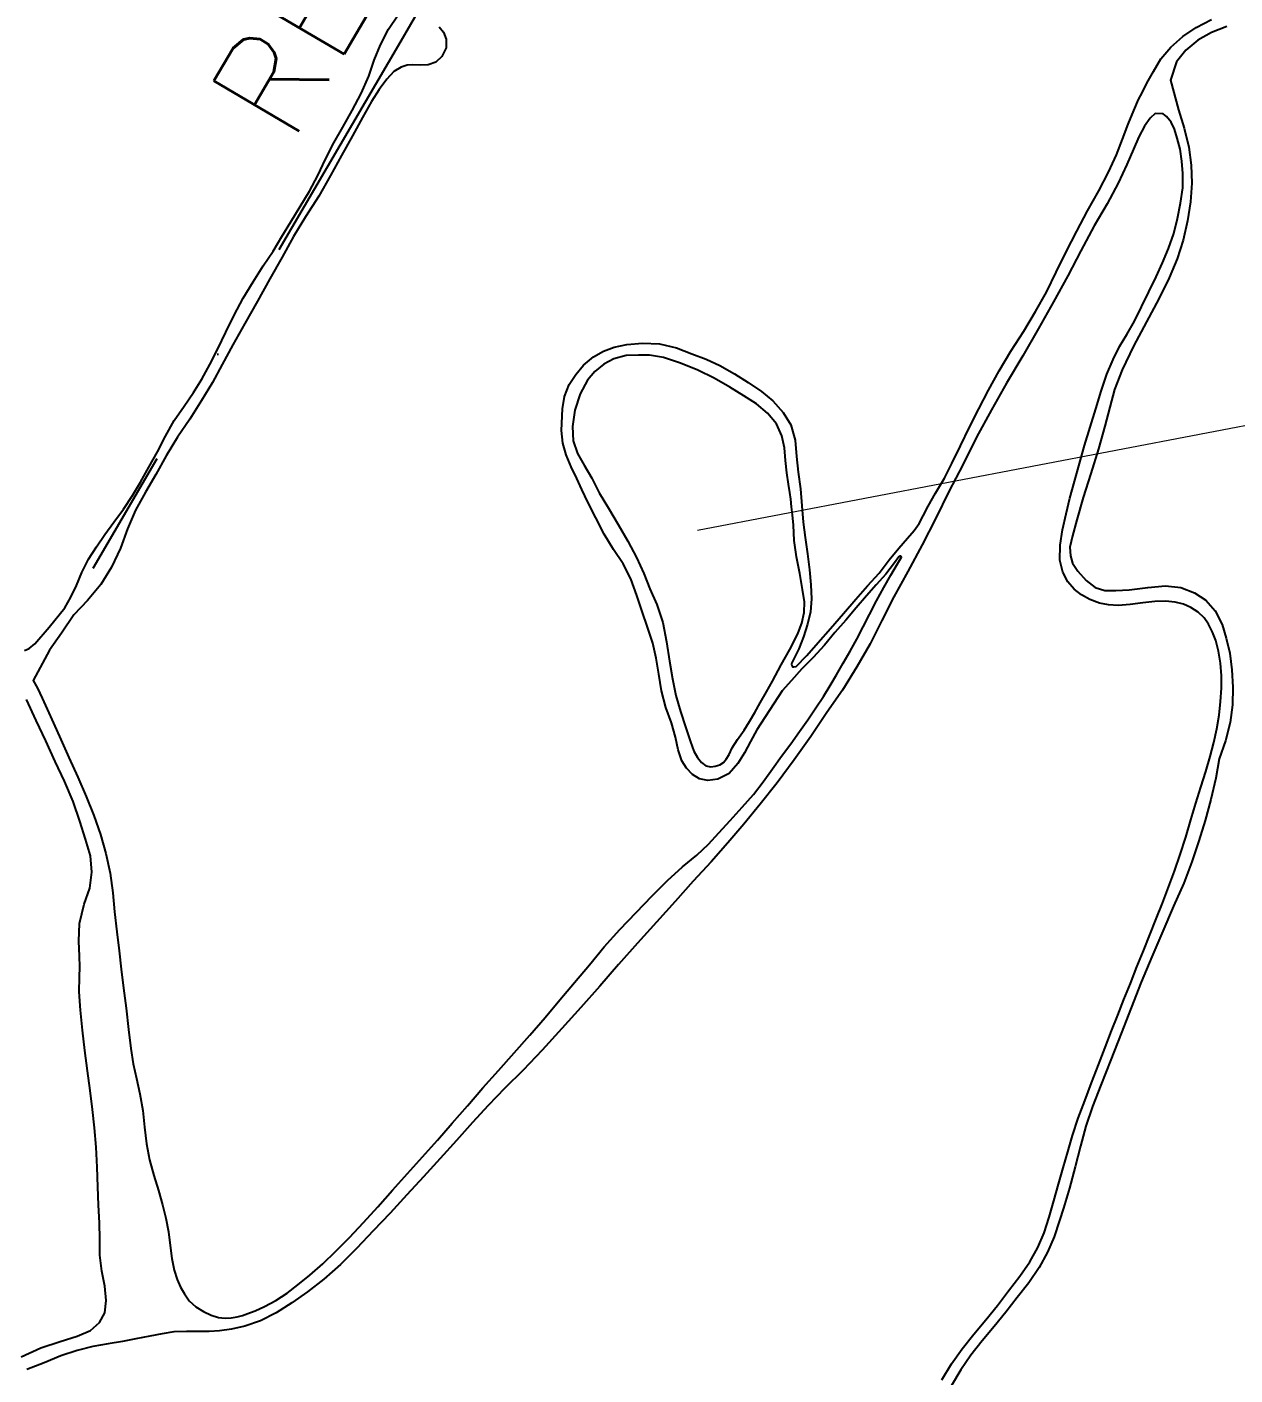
# Model space of a CAD drawing. Extents: x 724956 to 730896, y 7806909 to 7811109.
# Drawn here: x 726705.1 to 727022.5, y 7809018.9 to 7809373 of the extents above; entities that cross this region are included whole.
import ezdxf

# ---------------------------------------------------------------- set-up
doc = ezdxf.new("R2010")
doc.units = 0
doc.header["$MEASUREMENT"] = 0
doc.linetypes.add('CONTINUO', pattern=[0])
doc.linetypes.add('DASHDOT', pattern=[25.4, 12.7, -6.35, 0, -6.35])
for name, color, linetype in [('0114000131', 1, 'Continuous'), ('0114000131028', 5, 'Continuous'), ('0114000131030', 5, 'Continuous'), ('0114000131031', 5, 'Continuous'), ('MATO', 3, 'Continuous'), ('REDE_DE_LUZ', 6, 'DASHDOT'), ('Ribeirão', 5, 'Continuous'), ('TEXTO', 7, 'Continuous')]:
    doc.layers.add(name, color=color, linetype=linetype)
doc.layers.add('TEXTO_DIVERSOS', color=7, linetype='Continuous', lineweight=5)
doc.styles.add('ROMANS', font='romans')

msp = doc.modelspace()

# ---------------------------------------------------------------- linework, layer by layer
at = {"layer": '0114000131'}
for points in [[(727020.41, 7809373.19), (727016.32, 7809371.58), (727012.79, 7809369.6), (727009.62, 7809366.97), (727007.19, 7809363.89), (727005.61, 7809359.01), (727007.68, 7809351.3), (727009.17, 7809346.4), (727010.43, 7809341.46), (727011.02, 7809336.72), (727011.18, 7809331.99), (727010.82, 7809327.08), (727010.01, 7809322.06), (727008.93, 7809317.04), (727007.33, 7809312.15), (727005.25, 7809307.11), (727002.54, 7809301.61), (726999.3, 7809295.55), (726995.89, 7809289.14), (726992.88, 7809282.98), (726990.91, 7809277.78), (726989.66, 7809273.17), (726988.3, 7809268.17), (726986.64, 7809262.18), (726984.64, 7809255.75), (726982.62, 7809249.45), (726980.98, 7809243.55), (726979.82, 7809239.38), (726979.17, 7809236.4), (726979.3, 7809234.11), (726979.84, 7809232.14), (726981.22, 7809230.05), (726983.42, 7809227.59), (726985.82, 7809225.81), (726988.33, 7809224.96), (726991.23, 7809224.99), (726994.75, 7809225.17), (726999.62, 7809225.8), (727004.31, 7809226.22), (727008.34, 7809225.75), (727011.87, 7809224.4), (727014.87, 7809222.41), (727017.32, 7809219.67), (727019.17, 7809216.09), (727020.24, 7809212.43), (727021.16, 7809208.55), (727021.73, 7809204.13), (727021.96, 7809199.56), (727021.87, 7809194.98), (727021.25, 7809190.31), (727020.07, 7809185.49), (727018.35, 7809180.75), (727017.46, 7809175.67), (727016.21, 7809170.05), (727014.7, 7809164.54), (727013.04, 7809159.24), (727011.19, 7809153.74), (727009.06, 7809148.09), (727006.41, 7809142.02), (727003.53, 7809135.47), (727000.68, 7809128.76), (726997.9, 7809122.08), (726995.22, 7809115.35), (726992.6, 7809108.58), (726989.91, 7809101.73), (726987.29, 7809095.04), (726985.12, 7809089.46), (726983.35, 7809084.26), (726981.92, 7809079.01), (726980.56, 7809073.58), (726979.05, 7809067.97), (726977.47, 7809062.71), (726976.45, 7809059.51), (726975.06, 7809055.23), (726973.3, 7809051.12), (726971.06, 7809047.12), (726968.34, 7809043.14), (726965.32, 7809039.23), (726962.34, 7809035.36), (726959.25, 7809031.59), (726956.1, 7809027.83), (726953.11, 7809024.08), (726950.46, 7809020.28), (726948.02, 7809016.17)], [(726703.59, 7809023.67), (726708.79, 7809026.01), (726713.84, 7809027.73), (726718.29, 7809029.09), (726721.85, 7809030.61), (726724.2, 7809032.69), (726725.55, 7809035.2), (726725.95, 7809038.48), (726725.61, 7809042.25), (726724.81, 7809046.15), (726724.3, 7809050.38), (726724.29, 7809054.61), (726724.17, 7809058.86), (726723.89, 7809063.47), (726723.75, 7809068.36), (726723.56, 7809073.51), (726723.33, 7809078.77), (726722.84, 7809083.83), (726722.31, 7809088.65), (726721.78, 7809093.65), (726721.08, 7809098.82), (726720.36, 7809104.14), (726719.72, 7809109.52), (726719.18, 7809114.77), (726718.81, 7809119.55), (726718.92, 7809123.4), (726718.99, 7809126.14), (726718.93, 7809128.93), (726718.72, 7809132.84), (726718.94, 7809137.5), (726720.15, 7809142.58), (726721.64, 7809146.77), (726722.18, 7809151), (726721.83, 7809155.28), (726720.54, 7809159.66), (726719.03, 7809164.4), (726717.27, 7809169.57), (726715.02, 7809174.91), (726712.55, 7809180.06), (726710.13, 7809185.5), (726707.57, 7809190.87), (726704.97, 7809196.32)]]:
    msp.add_lwpolyline(points, dxfattribs=at)
at = {"layer": '0114000131028', "linetype": 'ByBlock'}
msp.add_lwpolyline([(726704.49, 7809209.2), (726705.7, 7809209.71), (726707.18, 7809211), (726710.96, 7809215.33), (726715.09, 7809220.45), (726716.69, 7809223.19), (726718.13, 7809226.3), (726719.55, 7809229.73), (726721.28, 7809233.22), (726723.42, 7809236.44), (726725.6, 7809239.7), (726727.97, 7809242.97), (726730.47, 7809246.35), (726732.84, 7809249.91), (726735, 7809253.46), (726737.15, 7809257.38), (726739.39, 7809261.4), (726741.49, 7809265.54), (726743.79, 7809269.68), (726746.43, 7809273.43), (726748.88, 7809276.97), (726751.05, 7809280.52), (726753.21, 7809284.37), (726755.27, 7809288.5), (726757.38, 7809292.84), (726759.6, 7809297.29), (726761.91, 7809301.75), (726764.59, 7809306.08), (726767.23, 7809310.25), (726769.82, 7809314.15), (726772.08, 7809317.97), (726774.48, 7809321.87), (726776.94, 7809325.83), (726779.35, 7809329.9), (726781.53, 7809334.05), (726783.6, 7809338.26), (726785.8, 7809342.58), (726788.13, 7809346.74), (726790.56, 7809351.08), (726792.94, 7809355.55), (726794.92, 7809360.08), (726796.4, 7809364.31), (726798.03, 7809368.36), (726800.15, 7809372.43), (726802.65, 7809376.23)], dxfattribs=at)
at = {"layer": '0114000131030', "linetype": 'ByBlock'}
msp.add_lwpolyline([(726813.47, 7809373.08), (726814.59, 7809371.64), (726815.25, 7809369.79), (726815.28, 7809367.51), (726814.18, 7809365.31), (726812.6, 7809363.79), (726810.56, 7809363.04), (726808.51, 7809362.97), (726806.54, 7809363.1), (726805.04, 7809363), (726803.43, 7809362.46), (726801.54, 7809361.3), (726799.7, 7809359.28), (726797.71, 7809356.56), (726795.64, 7809353.44), (726793.26, 7809349.2), (726790.65, 7809344.42), (726787.8, 7809339.25), (726784.92, 7809333.99), (726781.8, 7809328.55), (726778.31, 7809323.15), (726775.17, 7809317.95), (726772.18, 7809312.52), (726768.96, 7809306.84), (726765.7, 7809301.03), (726762.4, 7809295.12), (726759.21, 7809289.48), (726756.39, 7809284.39), (726753.92, 7809279.62), (726751, 7809274.86), (726747.89, 7809270.01), (726744.69, 7809265.29), (726741.75, 7809260.39), (726738.98, 7809255.45), (726736.24, 7809250.82), (726733.67, 7809246.08), (726731.58, 7809241.21), (726729.68, 7809236.08), (726727.35, 7809231.12), (726724.51, 7809226.58), (726721.07, 7809222.32), (726717.48, 7809218.56), (726714.22, 7809213.74), (726711.08, 7809209.33), (726706.79, 7809201.37), (726707.86, 7809199.34), (726709.15, 7809196.66), (726710.47, 7809193.8), (726712.09, 7809190.16), (726714.01, 7809185.82), (726716.11, 7809181.07), (726718.49, 7809175.96), (726720.66, 7809170.88), (726722.71, 7809165.84), (726724.43, 7809160.9), (726725.83, 7809155.89), (726726.98, 7809150.69), (726727.7, 7809145.59), (726728.13, 7809140.54), (726728.71, 7809135.28), (726729.32, 7809130.28), (726729.91, 7809125.51), (726730.49, 7809120.54), (726731.17, 7809115.23), (726731.83, 7809109.68), (726732.4, 7809104.69), (726733.01, 7809100.63), (726733.93, 7809096.82), (726734.83, 7809092.75), (726735.58, 7809088.41), (726736, 7809083.98), (726736.52, 7809079.6), (726737.31, 7809075.38), (726738.5, 7809071.26), (726739.72, 7809067.33), (726740.73, 7809063.56), (726741.59, 7809060.07), (726742.36, 7809056.5), (726742.79, 7809052.92), (726743.21, 7809049.53), (726743.79, 7809046.45), (726744.58, 7809044.01), (726745.48, 7809042), (726746.52, 7809040.18), (726747.79, 7809038.41), (726749.47, 7809036.82), (726751.51, 7809035.56), (726753.52, 7809034.61), (726755.5, 7809034.04), (726757.25, 7809033.85), (726758.81, 7809033.92), (726760.33, 7809034.2), (726761.73, 7809034.55), (726763.83, 7809035.27), (726765.11, 7809035.77), (726767.56, 7809036.86), (726770.51, 7809038.47), (726773.47, 7809040.43), (726776.3, 7809042.57), (726779.46, 7809045.13), (726782.86, 7809048.14), (726786.32, 7809051.42), (726789.87, 7809055.05), (726793.59, 7809058.96), (726797.36, 7809063.11), (726801.2, 7809067.43), (726805.08, 7809071.84), (726809.05, 7809076.21), (726812.96, 7809080.59), (726816.82, 7809085.03), (726820.84, 7809089.6), (726824.87, 7809094.3), (726829.01, 7809098.89), (726833.12, 7809103.51), (726837.28, 7809108.15), (726841.29, 7809112.85), (726845.17, 7809117.49), (726849.03, 7809122.04), (726852.91, 7809126.68), (726856.75, 7809131.41), (726860.92, 7809135.97), (726865.16, 7809140.4), (726869.41, 7809144.79), (726873.45, 7809148.76), (726877.37, 7809152.38), (726881.16, 7809155.44), (726884.17, 7809158.35), (726886.94, 7809161.35), (726889.93, 7809164.6), (726893.05, 7809168.08), (726896, 7809171.41), (726898.57, 7809174.73), (726901.06, 7809178.12), (726903.42, 7809181.49), (726905.79, 7809184.73), (726908.07, 7809187.95), (726910.31, 7809191.05), (726912.42, 7809194.14), (726914.44, 7809197.14), (726916.2, 7809200), (726917.84, 7809202.87), (726919.55, 7809205.89), (726921.41, 7809209.09), (726923.15, 7809212.21), (726924.8, 7809215.42), (726926.5, 7809218.72), (726928.37, 7809222.29), (726930.3, 7809225.78), (726932.11, 7809229.02), (726933.87, 7809231.97), (726934.87, 7809233.73), (726934.86, 7809233.92), (726934.71, 7809234), (726934.53, 7809233.97), (726934.18, 7809233.8), (726933.08, 7809232.25), (726930.77, 7809229.28), (726928.25, 7809226.46), (726925.7, 7809223.55), (726922.98, 7809220.47), (726920.26, 7809217.23), (726917.43, 7809213.96), (726914.66, 7809210.64), (726911.71, 7809207.39), (726908.72, 7809204.37), (726905.98, 7809201.38), (726903.52, 7809198.61), (726896.9, 7809188.42), (726895.25, 7809185.33), (726893.62, 7809182.34), (726891.93, 7809179.55), (726889.6, 7809176.88), (726886.68, 7809175.44), (726883.99, 7809175.05), (726881.84, 7809175.52), (726880.01, 7809176.63), (726878.39, 7809178.27), (726877.21, 7809180.24), (726876.27, 7809183.1), (726875.51, 7809186.45), (726874.5, 7809190.24), (726873.01, 7809194.27), (726871.84, 7809198.6), (726871.13, 7809202.99), (726870.47, 7809207.25), (726869.54, 7809211.11), (726865.36, 7809223.68), (726863.83, 7809228.06), (726861.78, 7809231.99), (726859.26, 7809235.74), (726856.82, 7809239.79), (726854.56, 7809244.06), (726852.53, 7809248.16), (726850.95, 7809251.52), (726849.64, 7809254.39), (726848.14, 7809257.48), (726846.78, 7809260.61), (726845.89, 7809263.69), (726845.56, 7809267), (726845.88, 7809272.74), (726846.38, 7809275.92), (726847.59, 7809279.08), (726849.33, 7809281.77), (726851.35, 7809284.19), (726854.01, 7809286.36), (726856.63, 7809287.85), (726859.42, 7809288.92), (726862.75, 7809289.62), (726866.9, 7809289.97), (726871.33, 7809289.75), (726875.75, 7809288.76), (726879.79, 7809287.2), (726883.56, 7809285.78), (726887.18, 7809284.08), (726891.04, 7809281.9), (726894.66, 7809279.59), (726898.1, 7809277.25), (726901.13, 7809274.78), (726903.85, 7809271.75), (726905.8, 7809268.52), (726906.94, 7809264.51), (726907.36, 7809260.15), (726907.72, 7809256.1), (726908.33, 7809251.67), (726908.72, 7809247.21), (726909.09, 7809242.93), (726909.58, 7809238.92), (726910.21, 7809234.59), (726910.75, 7809230.38), (726911.1, 7809226.45), (726911.24, 7809222.77), (726910.98, 7809219.4), (726910.22, 7809216.16), (726909.2, 7809212.83), (726907.9, 7809209.67), (726906.62, 7809206.99), (726906.08, 7809205.96), (726906, 7809205.66), (726906.1, 7809205.25), (726906.26, 7809204.96), (726906.59, 7809204.92), (726907.21, 7809205.04), (726910.01, 7809207.94), (726913.03, 7809211.3), (726916.26, 7809214.99), (726919.68, 7809218.9), (726922.93, 7809222.7), (726926, 7809226.23), (726929.03, 7809229.56), (726931.66, 7809233.01), (726934.22, 7809236.14), (726936.46, 7809238.72), (726938.23, 7809240.73), (726939.56, 7809242.6), (726940.57, 7809244.58), (726941.94, 7809247.18), (726943.88, 7809250.58), (726946.21, 7809254.47), (726948.16, 7809258.32), (726950.44, 7809262.99), (726952.8, 7809267.89), (726955.23, 7809272.71), (726957.8, 7809277.64), (726960.59, 7809282.72), (726963.67, 7809287.89), (726967.02, 7809293.11), (726970.15, 7809298.28), (726972.99, 7809303.33), (726975.51, 7809308.58), (726978.14, 7809313.95), (726980.94, 7809319.37), (726983.81, 7809324.71), (726986.75, 7809329.95), (726989.33, 7809334.88), (726991.39, 7809339.4), (726993.01, 7809343.59), (726994.48, 7809347.53), (726995.93, 7809351.08), (726997.21, 7809354.01), (726998.19, 7809355.89), (726999.4, 7809358.3), (727001.16, 7809361.36), (727003.08, 7809364.62), (727005.67, 7809367.74), (727008.83, 7809370.5), (727012.37, 7809372.91), (727016.4, 7809375.01)], dxfattribs=at)
at = {"layer": '0114000131031', "linetype": 'ByBlock'}
msp.add_lwpolyline([(726945.55, 7809017.62), (726948.06, 7809021.83), (726950.82, 7809025.79), (726953.88, 7809029.64), (726957.05, 7809033.41), (726960.1, 7809037.14), (726963.05, 7809040.97), (726966.02, 7809044.82), (726968.63, 7809048.63), (726970.73, 7809052.38), (726972.38, 7809056.24), (726973.71, 7809060.35), (726974.96, 7809064.68), (726976.18, 7809069.03), (726977.43, 7809073.31), (726978.58, 7809077.53), (726979.87, 7809081.85), (726981.32, 7809086.37), (726983.09, 7809090.96), (726984.86, 7809095.67), (726986.69, 7809100.39), (726988.43, 7809104.92), (726990.06, 7809109.28), (726991.71, 7809113.46), (726993.32, 7809117.54), (726995.05, 7809121.78), (726996.77, 7809126.09), (726998.47, 7809130.36), (727000.14, 7809134.56), (727001.82, 7809138.71), (727003.49, 7809142.88), (727005.09, 7809147.09), (727006.66, 7809151.29), (727008.17, 7809155.65), (727009.59, 7809160.19), (727010.96, 7809164.77), (727012.27, 7809169.14), (727013.52, 7809173.32), (727014.86, 7809177.44), (727016.03, 7809181.35), (727017.01, 7809185.05), (727017.8, 7809188.6), (727018.38, 7809192.23), (727018.76, 7809195.86), (727019.02, 7809199.29), (727019.02, 7809202.54), (727018.74, 7809205.88), (727018.24, 7809209.09), (727017.49, 7809211.81), (727016.61, 7809214), (727015.61, 7809216.15), (727014.41, 7809217.79), (727012.83, 7809219.26), (727010.92, 7809220.55), (727009, 7809221.41), (727006.82, 7809221.9), (727004.23, 7809222.15), (727001.44, 7809222.1), (726998.32, 7809221.75), (726994.96, 7809221.3), (726991.85, 7809221.08), (726989.33, 7809221.22), (726986.94, 7809221.7), (726984.42, 7809222.58), (726982.23, 7809223.82), (726980.32, 7809225.32), (726978.64, 7809227.24), (726977.33, 7809229.76), (726976.55, 7809232.97), (726976.64, 7809236.89), (726977.25, 7809240.95), (726978.2, 7809245.12), (726979.14, 7809249.21), (726980.33, 7809253.64), (726981.69, 7809258.36), (726983.03, 7809263.11), (726984.52, 7809267.93), (726985.93, 7809272.68), (726987.33, 7809277.38), (726988.83, 7809281.84), (726990.53, 7809285.69), (726992.23, 7809289.06), (726994.12, 7809292.28), (726996.09, 7809295.77), (726998, 7809299.52), (726999.92, 7809303.44), (727001.79, 7809307.36), (727003.5, 7809311.05), (727005.06, 7809314.82), (727006.42, 7809318.79), (727007.47, 7809322.71), (727008.25, 7809326.72), (727008.8, 7809330.76), (727008.84, 7809334.55), (727008.6, 7809337.8), (727008.11, 7809340.94), (727007.38, 7809343.84), (727006.65, 7809346.18), (727005.8, 7809348.03), (727004.54, 7809349.53), (727003.7, 7809350.22), (727001.58, 7809350.32), (727000.21, 7809349.03), (726998.73, 7809346.98), (726997.31, 7809344.16), (726995.9, 7809340.92), (726994.12, 7809336.93), (726991.8, 7809332.01), (726988.99, 7809326.6), (726985.53, 7809320.74), (726981.99, 7809314.22), (726978.58, 7809307.68), (726974.87, 7809300.83), (726970.87, 7809293.78), (726966.77, 7809286.61), (726962.54, 7809279.47), (726958.56, 7809272.44), (726954.59, 7809265.29), (726950.99, 7809258.04), (726947.36, 7809250.99), (726943.94, 7809243.99), (726940.32, 7809236.95), (726936.55, 7809229.99), (726932.86, 7809223.35), (726929.75, 7809217.06), (726926.68, 7809211.01), (726923.14, 7809204.97), (726919.42, 7809198.8), (726915.26, 7809192.9), (726911.05, 7809186.65), (726906.73, 7809180.51), (726902.26, 7809174.5), (726897.76, 7809168.83), (726893.49, 7809163.56), (726889.28, 7809158.7), (726884.88, 7809153.74), (726880.18, 7809148.64), (726875.44, 7809143.3), (726870.5, 7809137.88), (726865.54, 7809132.32), (726860.59, 7809126.7), (726855.67, 7809121), (726850.65, 7809115.48), (726845.65, 7809109.88), (726840.52, 7809104.25), (726835.53, 7809098.97), (726830.69, 7809094.25), (726826.34, 7809089.71), (726822.19, 7809085.21), (726818.01, 7809080.53), (726813.71, 7809075.76), (726809.34, 7809070.95), (726804.96, 7809066.18), (726800.55, 7809061.42), (726796.13, 7809056.74), (726791.79, 7809052.24), (726787.53, 7809047.92), (726783.14, 7809044.1), (726778.88, 7809040.78), (726774.73, 7809037.82), (726770.64, 7809035.21), (726766.45, 7809033.14), (726762.42, 7809031.69), (726758.86, 7809030.9), (726755.74, 7809030.47), (726752.98, 7809030.34), (726750.31, 7809030.29), (726747.03, 7809030.34), (726743.69, 7809030.21), (726740.62, 7809029.73), (726737.42, 7809029.07), (726733.78, 7809028.37), (726730.21, 7809027.7), (726726.46, 7809027.09), (726722.48, 7809026.41), (726718.32, 7809025.29), (726714.03, 7809023.89), (726709.69, 7809022.12), (726705.12, 7809020.3)], dxfattribs=at)
at = {"layer": 'MATO', "linetype": 'CONTINUO', "flags": 128}
msp.add_lwpolyline([(726908.19, 7809229.45), (726907.29, 7809233.8), (726906.74, 7809238.15), (726906.52, 7809242.18), (726906.26, 7809244.9), (726905.97, 7809247), (726905.83, 7809248.96), (726905.56, 7809250.7), (726905.22, 7809252.95), (726904.75, 7809255.9), (726904.42, 7809259.12), (726904.14, 7809262.42), (726903.46, 7809265.61), (726902.1, 7809268.73), (726899.69, 7809271.55), (726896.83, 7809273.99), (726893.48, 7809276.09), (726889.83, 7809278.44), (726885.69, 7809280.74), (726881.37, 7809282.87), (726876.82, 7809284.74), (726872.36, 7809286.23), (726868.72, 7809286.77), (726865.8, 7809286.84), (726862.61, 7809286.71), (726859.3, 7809285.81), (726856.67, 7809284.42), (726854.31, 7809282.51), (726852.42, 7809280.27), (726850.45, 7809276.63), (726849.08, 7809272.4), (726848.51, 7809268.09), (726848.68, 7809264.32), (726849.79, 7809260.97), (726851.56, 7809257.91), (726853.55, 7809254.52), (726855.49, 7809250.64), (726857.89, 7809246.59), (726860.48, 7809242.32), (726863, 7809237.92), (726865.32, 7809233.61), (726867.18, 7809229.44), (726868.82, 7809225.43), (726870.67, 7809221.3), (726872.19, 7809216.61), (726873.14, 7809211.5), (726873.98, 7809206.46), (726874.7, 7809201.81), (726875.63, 7809197.4), (726876.83, 7809193.18), (726878.26, 7809188.87), (726879.5, 7809185.23), (726880.39, 7809182.82), (726881.3, 7809181.07), (726882.32, 7809179.77), (726883.5, 7809178.95), (726884.78, 7809178.69), (726885.94, 7809178.8), (726887.15, 7809179.16), (726888.18, 7809179.77), (726888.88, 7809180.65), (726889.59, 7809181.9), (726890.42, 7809183.67), (726891.85, 7809185.86), (726893.56, 7809188.3), (726894.99, 7809190.61), (726896.35, 7809192.96), (726897.81, 7809195.49), (726899.47, 7809198.34), (726901.01, 7809201.13), (726903.26, 7809205.49), (726905.61, 7809209.52), (726906.66, 7809211.52), (726907.77, 7809213.85), (726908.7, 7809216.38), (726909.37, 7809219.17), (726909.44, 7809222.05), (726908.94, 7809225.28)], close=True, dxfattribs=at)
at = {"layer": 'REDE_DE_LUZ', "ltscale": 5}
msp.add_lwpolyline([(727833.89, 7810065.51), (727205.04, 7809841.42), (727099.46, 7809873.93), (726976.88, 7809664.55), (726936.57, 7809597.58), (726803.35, 7809369.3), (726722.44, 7809230.79)], dxfattribs=at)
at = {"layer": 'Ribeirão', "color": 5, "linetype": 'ByBlock'}
msp.add_open_spline([(725684.11, 7809068.73), (725692.33, 7809066.86), (725700.55, 7809064.99), (725725.24, 7809059.31), (725741.72, 7809055.43), (725763.44, 7809050), (725768.63, 7809048.68), (725783.49, 7809044.81), (725793.19, 7809042.18), (725812.43, 7809036.34), (725821.97, 7809033.13), (725836.46, 7809027.45), (725841.55, 7809025.29), (725850.94, 7809020.92), (725855.26, 7809018.75), (725863.58, 7809014.2), (725867.6, 7809011.83), (725875.44, 7809006.79), (725879.28, 7809004.14), (725886.79, 7808998.61), (725890.46, 7808995.73), (725904.82, 7808983.87), (725914.94, 7808974.15), (725927.44, 7808961.21), (725930.24, 7808958.25), (725935.77, 7808952.3), (725938.51, 7808949.31), (725943.91, 7808943.27), (725946.58, 7808940.23), (725956.36, 7808928.82), (725963.22, 7808920.25), (725973.88, 7808905.69), (725977.87, 7808899.91), (725985.55, 7808888), (725989.22, 7808881.88), (725995.94, 7808869.3), (725999, 7808862.86), (726002.79, 7808853.27), (726003.89, 7808850.24), (726005.69, 7808844.66), (726006.43, 7808842.12), (726007.68, 7808837.34), (726008.2, 7808835.09), (726009.1, 7808830.59), (726009.49, 7808828.34), (726010.68, 7808820.69), (726011.32, 7808815.33), (726012.95, 7808804.77), (726013.95, 7808799.58), (726017.01, 7808789.36), (726019.08, 7808784.32), (726023.38, 7808776.77), (726025.3, 7808773.99), (726029.6, 7808769.01), (726031.98, 7808766.81), (726035.85, 7808764.09), (726037.16, 7808763.29), (726041.47, 7808761.07), (726044.67, 7808759.97), (726049.58, 7808759.13), (726051.28, 7808758.99), (726054, 7808759.02), (726055.05, 7808759.09), (726057.4, 7808759.42), (726058.69, 7808759.71), (726061.26, 7808760.52), (726062.53, 7808761.02), (726065.02, 7808762.22), (726066.24, 7808762.91), (726068.75, 7808764.54), (726070.04, 7808765.51), (726072.18, 7808767.36), (726073.06, 7808768.21), (726074.73, 7808769.96), (726075.51, 7808770.88), (726077.69, 7808773.67), (726078.95, 7808775.65), (726081.18, 7808779.84), (726082.15, 7808782.06), (726083.85, 7808786.7), (726084.57, 7808789.12), (726086.45, 7808796.51), (726087.34, 7808801.71), (726088.74, 7808811.4), (726089.3, 7808815.83), (726090.53, 7808824.73), (726091.22, 7808829.21), (726092.51, 7808835.61), (726092.95, 7808837.58), (726093.93, 7808841.45), (726094.46, 7808843.35), (726095.58, 7808847.09), (726096.16, 7808848.94), (726098.15, 7808855.03), (726099.6, 7808859.17), (726102.23, 7808867.32), (726103.41, 7808871.34), (726104.83, 7808877.89), (726105.26, 7808880.46), (726105.9, 7808885.68), (726106.11, 7808888.33), (726106.36, 7808893.7), (726106.39, 7808896.42), (726106.31, 7808901.17), (726106.24, 7808903.17), (726106.06, 7808906.65), (726105.97, 7808908.11), (726105.76, 7808911.07), (726105.65, 7808912.57), (726105.44, 7808915.61), (726105.34, 7808917.14), (726105.17, 7808921.05), (726105.12, 7808923.46), (726105.28, 7808927.29), (726105.38, 7808928.72), (726105.76, 7808931.76), (726106.04, 7808933.36), (726106.76, 7808936.24), (726107.16, 7808937.52), (726107.99, 7808939.67), (726108.38, 7808940.56), (726109.15, 7808942.09), (726109.52, 7808942.75), (726110.29, 7808944.03), (726110.7, 7808944.66), (726112.11, 7808946.67), (726113.2, 7808947.99), (726116.26, 7808951.23), (726118.36, 7808953.03), (726122.8, 7808956.19), (726125.15, 7808957.54), (726130.13, 7808959.84), (726132.78, 7808960.74), (726138.14, 7808962.03), (726140.86, 7808962.42), (726146.31, 7808962.76), (726149.05, 7808962.71), (726154.53, 7808962.25), (726157.27, 7808961.84), (726165.12, 7808960.27), (726170.21, 7808958.76), (726180.29, 7808955.21), (726185.29, 7808953.17), (726195.09, 7808948.97), (726199.9, 7808946.81), (726206.07, 7808944.14), (726207.57, 7808943.5), (726210.54, 7808942.25), (726212.02, 7808941.65), (726214.95, 7808940.46), (726216.41, 7808939.88), (726220.76, 7808938.16), (726223.64, 7808937.05), (726232.23, 7808933.73), (726237.91, 7808931.53), (726249.43, 7808926.62), (726255.26, 7808923.93), (726262.91, 7808919.86), (726264.56, 7808918.95), (726266.86, 7808917.64), (726267.48, 7808917.28), (726268.75, 7808916.54), (726269.39, 7808916.15), (726270.68, 7808915.37), (726271.32, 7808914.96), (726272.59, 7808914.13), (726273.23, 7808913.69), (726274.46, 7808912.8), (726275.07, 7808912.34), (726276.24, 7808911.36), (726276.8, 7808910.87), (726277.87, 7808909.82), (726278.39, 7808909.26), (726279.21, 7808908.25), (726279.54, 7808907.8), (726280.15, 7808906.87), (726280.44, 7808906.38), (726280.92, 7808905.4), (726281.13, 7808904.91), (726281.47, 7808903.92), (726281.61, 7808903.42), (726281.82, 7808902.41), (726281.9, 7808901.91), (726281.99, 7808900.9), (726282.01, 7808900.4), (726281.99, 7808898.91), (726281.88, 7808897.93), (726281.5, 7808896.01), (726281.25, 7808895.07), (726280.71, 7808893.5), (726280.46, 7808892.86), (726279.92, 7808891.6), (726279.63, 7808890.97), (726278.83, 7808889.35), (726278.28, 7808888.35), (726277.13, 7808886.39), (726276.51, 7808885.41), (726275.25, 7808883.48), (726274.6, 7808882.52), (726272.63, 7808879.67), (726271.29, 7808877.81), (726269.22, 7808874.85), (726268.45, 7808873.73), (726266.97, 7808871.5), (726266.26, 7808870.4), (726264.22, 7808867.14), (726262.97, 7808865.02), (726259.33, 7808858.39), (726257.25, 7808853.97), (726254.53, 7808847.52), (726253.76, 7808845.59), (726252.24, 7808841.65), (726251.49, 7808839.65), (726250.03, 7808835.58), (726249.31, 7808833.52), (726247.28, 7808827.29), (726246.05, 7808823.06), (726244.2, 7808815.32), (726243.51, 7808811.82), (726242.52, 7808804.85), (726242.22, 7808801.38), (726241.97, 7808794.42), (726242.02, 7808790.93), (726242.77, 7808778.44), (726244.34, 7808769.39), (726247.55, 7808756.37), (726248.65, 7808752.42), (726252.23, 7808740.56), (726255, 7808732.63), (726258.82, 7808722.12), (726259.76, 7808719.58), (726261.65, 7808714.53), (726262.61, 7808712.02), (726266.23, 7808702.94), (726269.07, 7808696.56), (726275.62, 7808684.77), (726279.34, 7808679.37), (726285.18, 7808673.11), (726286.7, 7808671.64), (726289.92, 7808668.85), (726291.62, 7808667.53), (726297.03, 7808663.73), (726300.99, 7808661.51), (726309.34, 7808657.81), (726313.73, 7808656.34), (726322.72, 7808654.2), (726327.32, 7808653.54), (726336.54, 7808653.1), (726341.16, 7808653.3), (726350.34, 7808654.49), (726354.88, 7808655.48), (726367.83, 7808659.41), (726375.93, 7808663.32), (726385, 7808669.56), (726386.83, 7808670.93), (726390.34, 7808673.81), (726392.04, 7808675.32), (726395.33, 7808678.47), (726396.91, 7808680.11), (726401.53, 7808685.19), (726404.42, 7808688.8), (726409.94, 7808696.35), (726412.57, 7808700.29), (726417.38, 7808707.9), (726419.58, 7808711.55), (726423.41, 7808717.99), (726425.04, 7808720.76), (726428.32, 7808726.3), (726429.97, 7808729.07), (726433.29, 7808734.55), (726434.96, 7808737.27), (726440.56, 7808746.33), (726444.53, 7808752.6), (726456.58, 7808771.28), (726464.79, 7808783.58), (726474.81, 7808798.38), (726476.42, 7808800.77), (726479.69, 7808805.56), (726481.34, 7808807.96), (726487.82, 7808817.05), (726492.91, 7808823.63), (726500.87, 7808831.78), (726503.13, 7808833.9), (726507.32, 7808837.43), (726509.2, 7808838.9), (726513.13, 7808841.66), (726515.17, 7808842.96), (726519.37, 7808845.36), (726521.54, 7808846.47), (726528.73, 7808849.73), (726533.97, 7808851.47), (726543.1, 7808853.37), (726546.93, 7808853.85), (726553.55, 7808854.09), (726556.32, 7808854.01), (726561.83, 7808853.5), (726564.57, 7808853.07), (726574.88, 7808850.81), (726582.2, 7808847.85), (726592.23, 7808841.9), (726595.4, 7808839.67), (726601.34, 7808834.77), (726604.12, 7808832.11), (726609.28, 7808826.45), (726611.66, 7808823.45), (726616.61, 7808816.33), (726619.04, 7808812.13), (726622.37, 7808805.22), (726623.48, 7808802.6), (726625.48, 7808797.31), (726626.36, 7808794.63), (726628.93, 7808785.8), (726630.21, 7808779.55), (726631.63, 7808770.69), (726632, 7808768.08), (726632.6, 7808763.37), (726632.85, 7808761.27), (726633.32, 7808757.05), (726633.53, 7808754.94), (726634.23, 7808746.67), (726634.48, 7808740.47), (726633.97, 7808731.63), (726633.72, 7808729.03), (726633.08, 7808724.55), (726632.74, 7808722.66), (726631.91, 7808718.88), (726631.42, 7808717), (726629.96, 7808712.18), (726628.85, 7808709.27), (726626.77, 7808704.9), (726625.93, 7808703.34), (726624.33, 7808700.71), (726623.59, 7808699.6), (726622.03, 7808697.48), (726621.21, 7808696.46), (726618.25, 7808693.04), (726615.93, 7808690.83), (726611, 7808686.75), (726608.4, 7808684.89), (726603.04, 7808681.37), (726600.27, 7808679.72), (726594.69, 7808676.51), (726591.86, 7808674.96), (726587.07, 7808672.29), (726585.09, 7808671.18), (726581.2, 7808668.92), (726579.28, 7808667.77), (726575.49, 7808665.39), (726573.63, 7808664.17), (726566.78, 7808659.47), (726562.02, 7808655.78), (726553.26, 7808647.9), (726549.25, 7808643.72), (726543.26, 7808636.17), (726541.02, 7808632.92), (726537.61, 7808627.05), (726536.32, 7808624.48), (726534.03, 7808619.17), (726533.03, 7808616.44), (726530.44, 7808607.95), (726529.26, 7808601.97), (726527.83, 7808589.63), (726527.58, 7808583.26), (726527.78, 7808570.33), (726528.22, 7808563.77), (726529.26, 7808553.8), (726529.68, 7808550.4), (726530.63, 7808543.65), (726531.18, 7808540.3), (726533.36, 7808528.65), (726535.41, 7808520.54), (726540.8, 7808505.22), (726544.14, 7808498), (726549.56, 7808489.36), (726550.91, 7808487.38), (726553.77, 7808483.56), (726555.29, 7808481.71), (726558.5, 7808478.09), (726560.18, 7808476.33), (726565.43, 7808471.18), (726569.21, 7808467.92), (726577.13, 7808461.61), (726581.28, 7808458.57), (726589.75, 7808452.62), (726594.07, 7808449.71), (726602.69, 7808443.89), (726606.97, 7808441), (726615.51, 7808435.3), (726619.77, 7808432.49), (726636.72, 7808421.52), (726649.5, 7808413.77), (726665.84, 7808405.34), (726668.77, 7808403.89), (726675.66, 7808400.59), (726679.65, 7808398.79), (726687.7, 7808395.44), (726691.76, 7808393.91), (726699.91, 7808391.24), (726704, 7808390.1), (726712.15, 7808388.36), (726716.21, 7808387.75), (726722.3, 7808387.31), (726724.35, 7808387.24), (726728.47, 7808387.26), (726730.53, 7808387.34), (726737.07, 7808387.81), (726741.58, 7808388.42), (726750.71, 7808390.04), (726755.34, 7808391.05), (726764.72, 7808393.24), (726769.49, 7808394.42), (726777.33, 7808396.3), (726780.36, 7808397.01), (726786.48, 7808398.35), (726789.58, 7808398.98), (726797.76, 7808400.41), (726802.87, 7808401.06), (726811.68, 7808401.43), (726815.4, 7808401.34), (726822.75, 7808400.5), (726826.38, 7808399.74), (726831.84, 7808397.91), (726833.74, 7808397.13), (726837.42, 7808395.34), (726839.21, 7808394.33), (726844.69, 7808390.8), (726848.18, 7808387.92), (726854.58, 7808381.5), (726857.48, 7808377.96), (726861.88, 7808371.6), (726863.54, 7808368.87), (726866.1, 7808364.05), (726867.09, 7808361.97), (726868.89, 7808357.8), (726869.69, 7808355.7), (726872.33, 7808347.99), (726873.68, 7808342.32), (726875.69, 7808330.91), (726876.34, 7808325.17), (726877.36, 7808313.71), (726877.72, 7808308), (726878.3, 7808300.12), (726878.47, 7808297.89), (726878.85, 7808293.46), (726879.06, 7808291.26), (726879.52, 7808286.85), (726879.77, 7808284.65), (726880.57, 7808278.06), (726881.17, 7808273.68), (726883.13, 7808260.56), (726884.65, 7808251.85), (726887.31, 7808237.32), (726888.41, 7808231.52), (726890.44, 7808220.75), (726891.36, 7808215.79), (726892.99, 7808206.84), (726893.69, 7808202.86), (726895.04, 7808194.88), (726895.7, 7808190.89), (726897.64, 7808178.78), (726898.89, 7808170.65), (726902.66, 7808146.32), (726905.21, 7808130.15), (726909.6, 7808107.49), (726910.99, 7808100.84), (726913.85, 7808088.48), (726915.27, 7808082.77), (726918.3, 7808071.71), (726919.89, 7808066.37), (726923.33, 7808055.76), (726925.18, 7808050.49), (726929.08, 7808040), (726931.14, 7808034.78), (726939.91, 7808013.49), (726947.36, 7807997.6), (726957.22, 7807977.14), (726959.44, 7807972.55), (726961.67, 7807967.95)], degree=3, knots=[0, 0, 0, 0, 25.39162, 25.39162, 76.174861, 76.174861, 92.100543, 92.100543, 121.729915, 121.729915, 151.359287, 151.359287, 167.719037, 167.719037, 182.023204, 182.023204, 195.799964, 195.799964, 209.576723, 209.576723, 223.353482, 223.353482, 264.500361, 264.500361, 276.567097, 276.567097, 288.633834, 288.633834, 300.70057, 300.70057, 333.429151, 333.429151, 354.138874, 354.138874, 374.848598, 374.848598, 395.558321, 395.558321, 404.95557, 404.95557, 412.71491, 412.71491, 419.456623, 419.456623, 426.198336, 426.198336, 442.481885, 442.481885, 458.765434, 458.765434, 475.048983, 475.048983, 485.619851, 485.619851, 496.190719, 496.190719, 501.294693, 501.294693, 512.185552, 512.185552, 517.875046, 517.875046, 521.48892, 521.48892, 526.083534, 526.083534, 530.678147, 530.678147, 535.272761, 535.272761, 540.528648, 540.528648, 544.628904, 544.628904, 548.729159, 548.729159, 556.784624, 556.784624, 564.84009, 564.84009, 572.895555, 572.895555, 588.547579, 588.547579, 601.177778, 601.177778, 613.807977, 613.807977, 619.433597, 619.433597, 625.059216, 625.059216, 630.684835, 630.684835, 643.860924, 643.860924, 657.037012, 657.037012, 665.389806, 665.389806, 673.7426, 673.7426, 682.095394, 682.095394, 688.098389, 688.098389, 692.402783, 692.402783, 696.707178, 696.707178, 701.011573, 701.011573, 707.676176, 707.676176, 711.654287, 711.654287, 716.118383, 716.118383, 719.75171, 719.75171, 722.319807, 722.319807, 724.292306, 724.292306, 726.264805, 726.264805, 730.7634, 730.7634, 737.979899, 737.979899, 745.196399, 745.196399, 752.999403, 752.999403, 760.802407, 760.802407, 768.60541, 768.60541, 776.408414, 776.408414, 790.947957, 790.947957, 805.4875, 805.4875, 820.027043, 820.027043, 824.766307, 824.766307, 829.505571, 829.505571, 834.244836, 834.244836, 843.723364, 843.723364, 862.680421, 862.680421, 881.637479, 881.637479, 886.817699, 886.817699, 888.765332, 888.765332, 890.712966, 890.712966, 892.6606, 892.6606, 894.608233, 894.608233, 896.555867, 896.555867, 898.473285, 898.473285, 900.390703, 900.390703, 901.778974, 901.778974, 903.167245, 903.167245, 904.446583, 904.446583, 905.725922, 905.725922, 907.00526, 907.00526, 908.284599, 908.284599, 910.843276, 910.843276, 913.401953, 913.401953, 915.181295, 915.181295, 916.960637, 916.960637, 919.825991, 919.825991, 922.691345, 922.691345, 925.556699, 925.556699, 931.287408, 931.287408, 934.972289, 934.972289, 938.657169, 938.657169, 946.026931, 946.026931, 961.898281, 961.898281, 968.566871, 968.566871, 975.23546, 975.23546, 981.904049, 981.904049, 995.241228, 995.241228, 1006.203538, 1006.203538, 1017.165848, 1017.165848, 1028.128157, 1028.128157, 1056.437557, 1056.437557, 1068.710964, 1068.710964, 1093.257779, 1093.257779, 1101.09193, 1101.09193, 1108.926081, 1108.926081, 1129.825541, 1129.825541, 1150.725002, 1150.725002, 1157.61929, 1157.61929, 1164.513579, 1164.513579, 1178.662662, 1178.662662, 1192.811744, 1192.811744, 1206.960827, 1206.960827, 1221.10991, 1221.10991, 1235.258993, 1235.258993, 1262.474919, 1262.474919, 1269.631636, 1269.631636, 1276.788353, 1276.788353, 1283.94507, 1283.94507, 1298.258504, 1298.258504, 1312.571937, 1312.571937, 1325.254721, 1325.254721, 1334.769595, 1334.769595, 1344.284469, 1344.284469, 1353.799343, 1353.799343, 1376.084478, 1376.084478, 1420.654747, 1420.654747, 1429.186335, 1429.186335, 1437.717924, 1437.717924, 1461.749083, 1461.749083, 1470.673873, 1470.673873, 1477.48625, 1477.48625, 1484.298627, 1484.298627, 1491.111003, 1491.111003, 1506.387544, 1506.387544, 1517.084728, 1517.084728, 1524.78547, 1524.78547, 1532.486212, 1532.486212, 1554.217212, 1554.217212, 1565.016965, 1565.016965, 1575.816719, 1575.816719, 1586.616472, 1586.616472, 1600.341916, 1600.341916, 1608.482468, 1608.482468, 1616.62302, 1616.62302, 1635.164803, 1635.164803, 1642.878252, 1642.878252, 1649.12028, 1649.12028, 1655.362308, 1655.362308, 1673.385877, 1673.385877, 1680.824499, 1680.824499, 1686.230094, 1686.230094, 1691.635688, 1691.635688, 1700.218589, 1700.218589, 1705.133465, 1705.133465, 1708.849479, 1708.849479, 1712.565494, 1712.565494, 1721.79082, 1721.79082, 1731.016147, 1731.016147, 1740.241474, 1740.241474, 1749.4668, 1749.4668, 1756.006641, 1756.006641, 1762.546483, 1762.546483, 1769.086324, 1769.086324, 1786.984495, 1786.984495, 1804.882666, 1804.882666, 1817.499214, 1817.499214, 1826.898573, 1826.898573, 1836.297932, 1836.297932, 1855.3773, 1855.3773, 1874.456667, 1874.456667, 1893.536035, 1893.536035, 1903.446632, 1903.446632, 1913.357229, 1913.357229, 1938.329388, 1938.329388, 1963.301547, 1963.301547, 1970.988561, 1970.988561, 1978.675575, 1978.675575, 1986.36259, 1986.36259, 2001.736618, 2001.736618, 2017.110647, 2017.110647, 2032.484676, 2032.484676, 2047.858704, 2047.858704, 2063.232733, 2063.232733, 2108.946531, 2108.946531, 2118.800953, 2118.800953, 2131.860059, 2131.860059, 2144.919166, 2144.919166, 2157.978273, 2157.978273, 2171.037379, 2171.037379, 2177.680345, 2177.680345, 2184.32331, 2184.32331, 2198.632188, 2198.632188, 2212.941067, 2212.941067, 2227.249945, 2227.249945, 2236.084979, 2236.084979, 2244.920013, 2244.920013, 2259.263989, 2259.263989, 2269.798835, 2269.798835, 2280.333682, 2280.333682, 2286.075161, 2286.075161, 2291.816641, 2291.816641, 2304.235882, 2304.235882, 2316.655124, 2316.655124, 2325.37999, 2325.37999, 2331.784729, 2331.784729, 2338.189467, 2338.189467, 2355.080673, 2355.080673, 2371.97188, 2371.97188, 2388.863086, 2388.863086, 2395.541376, 2395.541376, 2402.219666, 2402.219666, 2408.897956, 2408.897956, 2422.254536, 2422.254536, 2448.967697, 2448.967697, 2466.740656, 2466.740656, 2481.863637, 2481.863637, 2493.933218, 2493.933218, 2506.002799, 2506.002799, 2530.525625, 2530.525625, 2579.571277, 2579.571277, 2600.135688, 2600.135688, 2618.040053, 2618.040053, 2635.045602, 2635.045602, 2652.051151, 2652.051151, 2669.056701, 2669.056701, 2721.697098, 2721.697098, 2736.918722, 2736.918722, 2736.918722, 2736.918722], dxfattribs=at)
at = {"layer": 'TEXTO_DIVERSOS', "color": 7, "linetype": 'ByBlock'}
msp.add_lwpolyline([(726881.3, 7809240.83), (727035.23, 7809270.29), (727138.42, 7809270.29)], dxfattribs=at)

# ---------------------------------------------------------------- texts
at = {"layer": 'TEXTO', "color": 6, "linetype": 'ByBlock', "style": 'ROMANS'}
msp.add_text('REDE DE LUZ', height=26, rotation=59.6385, dxfattribs=at).set_placement((726774.41, 7809341.85))

doc.saveas('drawing.dxf')
